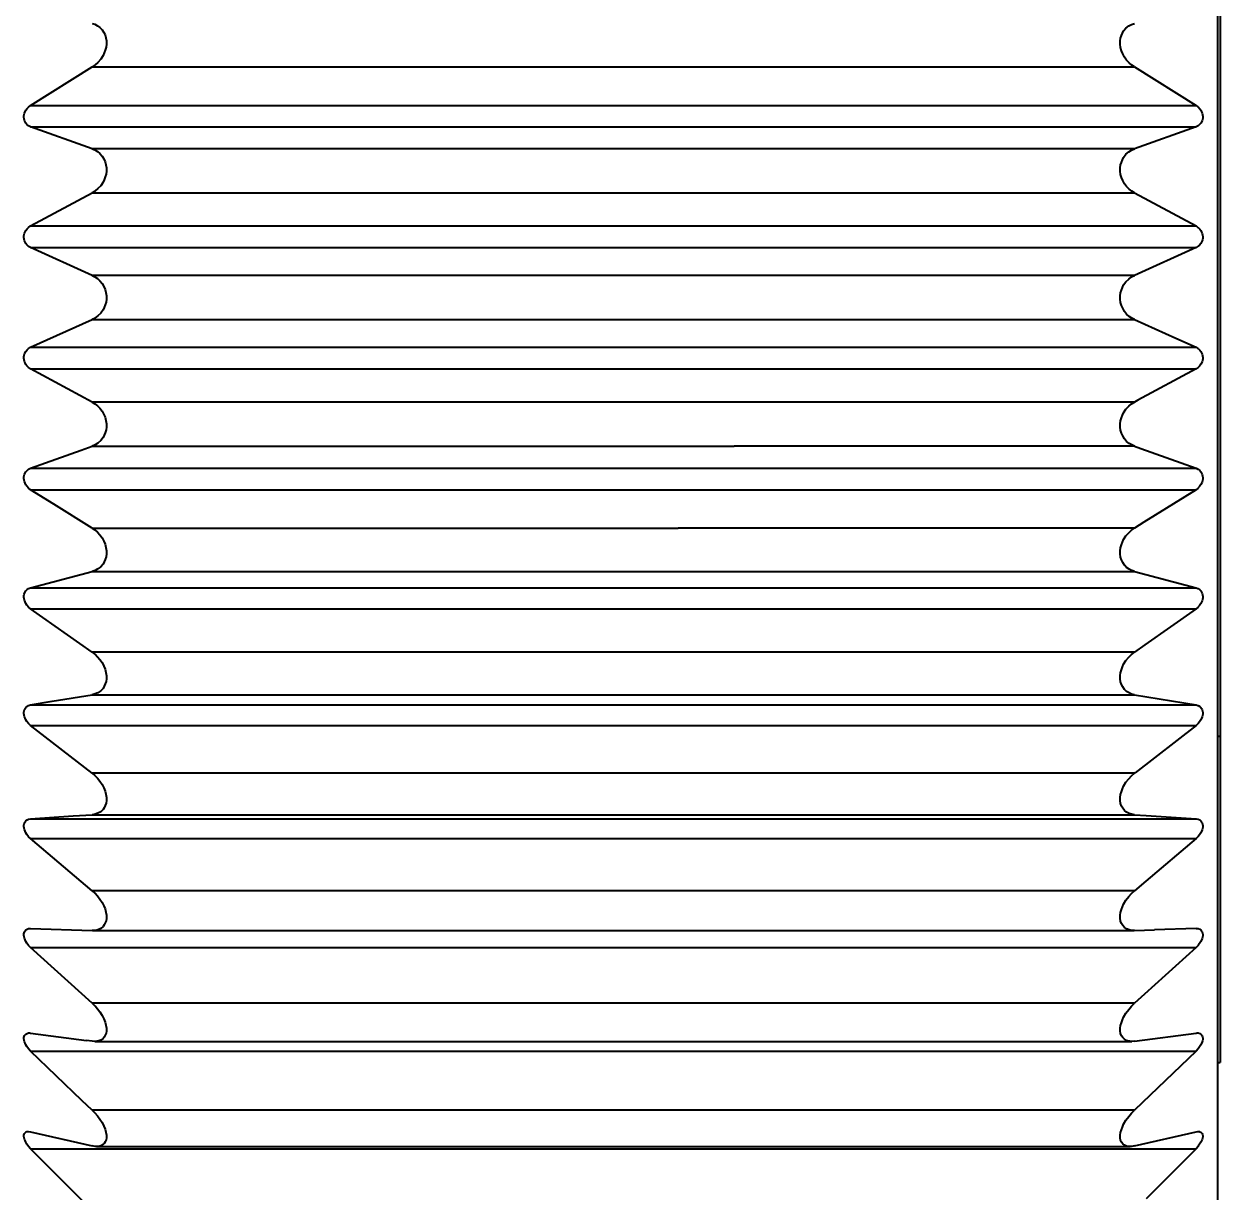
# Model space of a CAD drawing. Header units: millimetres. Extents: x 15 to 415, y 5 to 292.
# Drawn here: x 98.622 to 99.859, y 232.74 to 233.948 of the extents above; entities that cross this region are included whole.
import ezdxf

# ---------------------------------------------------------------- set-up
doc = ezdxf.new("R2010")
doc.units = ezdxf.units.MM
doc.layers.add('Geometries', color=7, linetype='Continuous')

msp = doc.modelspace()

# ---------------------------------------------------------------- linework, layer by layer
at = {"layer": 'Geometries', "linetype": 'Continuous', "lineweight": 40}
for p, q in [((99.8563, 233.2113), (99.8563, 234.4306)), ((99.8588, 234.4306), (99.8588, 233.2113)), ((99.7673, 233.9472), (99.7702, 233.9482)), ((98.6959, 233.9053), (98.693, 233.9033)), ((98.6293, 233.8635), (98.693, 233.9033)), ((98.693, 233.9033), (98.7738, 233.9033)), ((98.7738, 233.9033), (99.1114, 233.9033)), ((99.1114, 233.9033), (99.7702, 233.9033)), ((99.7702, 233.9033), (99.8339, 233.8635)), ((98.6293, 233.8635), (99.8339, 233.8635)), ((98.693, 233.8186), (98.6293, 233.8414)), ((98.6293, 233.8414), (99.8339, 233.8414)), ((99.8339, 233.8414), (99.7702, 233.8186)), ((99.7702, 233.8186), (98.693, 233.8186)), ((99.7673, 233.8173), (99.7702, 233.8186)), ((98.6293, 233.7388), (98.693, 233.7731)), ((98.6959, 233.7749), (98.693, 233.7731)), ((98.693, 233.7731), (99.7702, 233.7731)), ((99.7702, 233.7731), (99.8339, 233.7388)), ((98.6293, 233.7388), (99.8339, 233.7388)), ((98.693, 233.6877), (98.6293, 233.7164)), ((98.6293, 233.7164), (99.8339, 233.7164)), ((99.8339, 233.7164), (99.7702, 233.6877)), ((99.7702, 233.6877), (98.693, 233.6877)), ((99.7673, 233.6862), (99.7702, 233.6877)), ((98.6293, 233.6134), (98.693, 233.6421)), ((98.6959, 233.6436), (98.693, 233.6421)), ((98.693, 233.6421), (99.7702, 233.6421)), ((99.7702, 233.6421), (99.813, 233.6228)), ((99.813, 233.6228), (99.8339, 233.6134)), ((98.6293, 233.6134), (99.8339, 233.6134)), ((98.693, 233.5567), (98.6293, 233.591)), ((98.6293, 233.591), (99.8339, 233.591)), ((99.8339, 233.591), (99.7737, 233.5586)), ((99.836, 233.5925), (99.8339, 233.591)), ((99.7737, 233.5586), (99.7702, 233.5567)), ((99.7702, 233.5567), (98.693, 233.5567)), ((98.6814, 233.5071), (98.693, 233.5112)), ((98.693, 233.5112), (99.3564, 233.5112)), ((99.7702, 233.5112), (99.3564, 233.5112)), ((99.7702, 233.5112), (99.7767, 233.5089)), ((98.6293, 233.4884), (98.6814, 233.5071)), ((99.7767, 233.5089), (99.8339, 233.4884)), ((98.6293, 233.4884), (99.8339, 233.4884)), ((98.6532, 233.4513), (98.6293, 233.4662)), ((98.6293, 233.4662), (99.8339, 233.4662)), ((99.8339, 233.4662), (99.78, 233.4326)), ((99.836, 233.4679), (99.8339, 233.4662)), ((98.693, 233.4265), (98.6532, 233.4513)), ((98.693, 233.4265), (98.7174, 233.4265)), ((98.7174, 233.4265), (99.2987, 233.4265)), ((99.7702, 233.4265), (99.2987, 233.4265)), ((99.78, 233.4326), (99.7702, 233.4265)), ((98.6293, 233.3648), (98.693, 233.3816)), ((98.693, 233.3816), (99.7702, 233.3816)), ((99.7702, 233.3816), (99.8339, 233.3648)), ((98.6271, 233.364), (98.6293, 233.3648)), ((98.6293, 233.3648), (99.8339, 233.3648)), ((98.693, 233.2983), (98.6293, 233.343)), ((98.6293, 233.343), (99.8339, 233.343)), ((99.8339, 233.343), (99.7811, 233.3059)), ((99.836, 233.3449), (99.8339, 233.343)), ((99.7811, 233.3059), (99.7702, 233.2983)), ((99.7702, 233.2983), (98.693, 233.2983)), ((98.6516, 233.2474), (98.693, 233.2542)), ((98.693, 233.2542), (99.7702, 233.2542)), ((99.7702, 233.2542), (99.8339, 233.2437)), ((98.6293, 233.2437), (98.6516, 233.2474)), ((98.6293, 233.2437), (99.8339, 233.2437)), ((98.693, 233.173), (98.6293, 233.2224)), ((98.6293, 233.2224), (99.8339, 233.2224)), ((99.8339, 233.2224), (99.771, 233.1736)), ((99.836, 233.2244), (99.8339, 233.2224)), ((99.8563, 233.2113), (99.8588, 233.2113)), ((99.8563, 232.8739), (99.8563, 233.2113)), ((99.8588, 233.2113), (99.8588, 232.8739)), ((99.7702, 233.173), (98.693, 233.173)), ((99.771, 233.1736), (99.7702, 233.173)), ((98.6271, 233.1256), (98.6293, 233.126)), ((98.6293, 233.126), (98.6734, 233.1289)), ((98.6293, 233.126), (99.8339, 233.126)), ((98.6734, 233.1289), (98.693, 233.1302)), ((98.6959, 233.1306), (98.693, 233.1302)), ((98.693, 233.1302), (99.7702, 233.1302)), ((99.7702, 233.1302), (99.7823, 233.1294)), ((99.7823, 233.1294), (99.8339, 233.126)), ((98.693, 233.0516), (98.6293, 233.1054)), ((98.6293, 233.1054), (99.8339, 233.1054)), ((99.8339, 233.1054), (99.7819, 233.0615)), ((99.836, 233.1075), (99.8339, 233.1054)), ((99.7702, 233.0516), (98.693, 233.0516)), ((99.7819, 233.0615), (99.7702, 233.0516)), ((98.6271, 233.0124), (98.629, 233.0126)), ((98.629, 233.0126), (98.6293, 233.0126)), ((98.6293, 233.0126), (98.693, 233.0105)), ((98.6936, 233.0104), (98.693, 233.0105)), ((98.6959, 233.0106), (98.6936, 233.0104)), ((98.6936, 233.0104), (99.7695, 233.0104)), ((99.7699, 233.0104), (99.7695, 233.0104)), ((99.7702, 233.0105), (99.7699, 233.0104)), ((99.7702, 233.0105), (99.791, 233.0111)), ((99.8339, 233.0126), (99.791, 233.0111)), ((99.8339, 233.0126), (99.8342, 233.0126)), ((98.693, 232.9352), (98.6293, 232.9929)), ((98.6293, 232.9929), (99.8339, 232.9929)), ((99.8339, 232.9929), (99.7807, 232.9447)), ((99.836, 232.9951), (99.8339, 232.9929)), ((99.7807, 232.9447), (99.7702, 232.9352)), ((99.7702, 232.9352), (98.693, 232.9352)), ((98.6271, 232.9045), (98.628, 232.9045)), ((98.628, 232.9045), (98.6293, 232.9044)), ((98.6293, 232.9044), (98.6871, 232.8968)), ((99.7702, 232.896), (99.8339, 232.9044)), ((99.8339, 232.9044), (99.8351, 232.9045)), ((98.693, 232.896), (98.6871, 232.8968)), ((98.6956, 232.8958), (98.693, 232.896)), ((98.6959, 232.8958), (98.6956, 232.8958)), ((98.6956, 232.8958), (99.7676, 232.8958)), ((99.7673, 232.8958), (99.7654, 232.8959)), ((99.7702, 232.896), (99.7676, 232.8958)), ((98.6823, 232.8348), (98.6293, 232.8858)), ((98.6293, 232.8858), (99.8339, 232.8858)), ((99.8339, 232.8858), (99.7702, 232.8247)), ((99.836, 232.8881), (99.8339, 232.8858)), ((99.8563, 232.8739), (99.8588, 232.8739)), ((99.8563, 232.2899), (99.8563, 232.8739)), ((98.693, 232.8247), (98.6823, 232.8348)), ((99.7702, 232.8247), (98.693, 232.8247)), ((99.7673, 232.8217), (99.7702, 232.8247)), ((98.6271, 232.8027), (98.6293, 232.8024)), ((98.6293, 232.8024), (98.693, 232.7877)), ((99.7702, 232.7877), (99.8339, 232.8024)), ((99.8361, 232.8027), (99.8377, 232.8025)), ((98.693, 232.7209), (98.6293, 232.7849)), ((98.6293, 232.7849), (99.8339, 232.7849)), ((98.6974, 232.7872), (98.6968, 232.7872)), ((98.6987, 232.7872), (98.6974, 232.7872)), ((98.6974, 232.7872), (99.7657, 232.7872)), ((99.7663, 232.7872), (99.7657, 232.7872)), ((99.8339, 232.7849), (99.7822, 232.7329)), ((99.836, 232.7873), (99.8339, 232.7849))]:
    msp.add_line(p, q, dxfattribs=at)
at = {"layer": 'Geometries', "linetype": 'Continuous', "lineweight": 40, "flags": 128}
for points in [[(98.693, 233.9482), (98.6958, 233.9473), (98.6984, 233.9459), (98.7009, 233.944), (98.7031, 233.9417), (98.705, 233.9389), (98.7062, 233.9363), (98.7071, 233.9333), (98.7076, 233.9301), (98.7076, 233.9267), (98.7072, 233.9236), (98.7065, 233.9207), (98.7054, 233.9178), (98.7041, 233.915), (98.7017, 233.9113), (98.6989, 233.908), (98.696, 233.9054), (98.6959, 233.9053)], [(99.7702, 233.9033), (99.7674, 233.9052), (99.7647, 233.9076), (99.7622, 233.9103), (99.76, 233.9134), (99.7581, 233.9169), (99.7569, 233.92), (99.756, 233.9233), (99.7556, 233.9267), (99.7556, 233.9301), (99.756, 233.933), (99.7567, 233.9357), (99.7578, 233.9382), (99.7591, 233.9405), (99.7615, 233.9434), (99.7643, 233.9456), (99.7671, 233.9472), (99.7673, 233.9472)], [(98.6271, 233.8424), (98.6254, 233.8439), (98.6243, 233.8451), (98.6235, 233.8466), (98.6229, 233.8479), (98.6225, 233.8495), (98.6223, 233.8511), (98.6224, 233.8527), (98.6226, 233.8542), (98.623, 233.8556), (98.6243, 233.8584), (98.6256, 233.8602), (98.627, 233.8618), (98.6293, 233.8635)], [(99.8339, 233.8635), (99.8359, 233.862), (99.836, 233.8619)], [(99.836, 233.8619), (99.8378, 233.86), (99.8388, 233.8585), (99.8397, 233.8568), (99.8402, 233.8553), (99.8406, 233.8537), (99.8408, 233.852), (99.8408, 233.8504), (99.8405, 233.8489), (99.8401, 233.8476), (99.8389, 233.8452), (99.8376, 233.8437), (99.8361, 233.8425), (99.8339, 233.8414)], [(98.6293, 233.8414), (98.6272, 233.8424), (98.6271, 233.8424)], [(98.693, 233.8186), (98.6958, 233.8174), (98.6984, 233.8157), (98.7009, 233.8136), (98.7031, 233.8111), (98.705, 233.8081), (98.7062, 233.8053), (98.7071, 233.8022), (98.7076, 233.7989), (98.7076, 233.7954), (98.7072, 233.7924), (98.7065, 233.7895), (98.7054, 233.7866), (98.7041, 233.784), (98.7017, 233.7804), (98.6989, 233.7774), (98.696, 233.775), (98.6959, 233.7749)], [(99.7702, 233.7731), (99.7674, 233.7748), (99.7647, 233.777), (99.7622, 233.7795), (99.76, 233.7824), (99.7581, 233.7858), (99.7569, 233.7888), (99.756, 233.7921), (99.7556, 233.7955), (99.7556, 233.7989), (99.756, 233.8019), (99.7567, 233.8046), (99.7578, 233.8073), (99.7591, 233.8097), (99.7615, 233.8129), (99.7643, 233.8154), (99.7671, 233.8172), (99.7673, 233.8173)], [(98.6271, 233.7177), (98.6254, 233.7193), (98.6243, 233.7206), (98.6235, 233.7222), (98.6229, 233.7236), (98.6225, 233.7252), (98.6223, 233.7268), (98.6224, 233.7285), (98.6226, 233.7299), (98.623, 233.7313), (98.6243, 233.734), (98.6256, 233.7358), (98.627, 233.7372), (98.6293, 233.7388)], [(99.8339, 233.7388), (99.8359, 233.7374), (99.836, 233.7373)], [(99.836, 233.7373), (99.8378, 233.7355), (99.8388, 233.7341), (99.8397, 233.7325), (99.8402, 233.731), (99.8406, 233.7294), (99.8408, 233.7278), (99.8408, 233.7261), (99.8405, 233.7246), (99.8401, 233.7233), (99.8389, 233.7207), (99.8376, 233.7191), (99.8361, 233.7178), (99.8339, 233.7164)], [(98.6293, 233.7164), (98.6272, 233.7176), (98.6271, 233.7177)], [(98.693, 233.6877), (98.6958, 233.6863), (98.6984, 233.6844), (98.7009, 233.682), (98.7031, 233.6793), (98.705, 233.6761), (98.7062, 233.6732), (98.7071, 233.67), (98.7076, 233.6666), (98.7076, 233.6631), (98.7072, 233.6602), (98.7065, 233.6573), (98.7054, 233.6545), (98.7041, 233.652), (98.7017, 233.6486), (98.6989, 233.6458), (98.696, 233.6437), (98.6959, 233.6436)], [(99.7702, 233.6421), (99.7674, 233.6435), (99.7647, 233.6454), (99.7622, 233.6478), (99.76, 233.6505), (99.7581, 233.6537), (99.7569, 233.6566), (99.756, 233.6598), (99.7556, 233.6632), (99.7556, 233.6666), (99.756, 233.6696), (99.7567, 233.6725), (99.7578, 233.6753), (99.7591, 233.6778), (99.7615, 233.6812), (99.7643, 233.684), (99.7671, 233.6861), (99.7673, 233.6862)], [(98.6271, 233.5925), (98.6254, 233.5943), (98.6243, 233.5957), (98.6235, 233.5973), (98.6229, 233.5988), (98.6225, 233.6004), (98.6223, 233.602), (98.6224, 233.6037), (98.6226, 233.6051), (98.623, 233.6065), (98.6243, 233.6091), (98.6256, 233.6107), (98.627, 233.612), (98.6293, 233.6134)], [(99.8339, 233.6134), (99.8359, 233.6122), (99.836, 233.6121)], [(99.836, 233.6121), (99.8378, 233.6105), (99.8388, 233.6092), (99.8397, 233.6076), (99.8402, 233.6062), (99.8406, 233.6046), (99.8408, 233.603), (99.8408, 233.6013), (99.8405, 233.5998), (99.8401, 233.5984), (99.8389, 233.5958), (99.8376, 233.594), (99.8361, 233.5926), (99.836, 233.5925)], [(98.6293, 233.591), (98.6272, 233.5924), (98.6271, 233.5925)], [(98.693, 233.5567), (98.6958, 233.555), (98.6984, 233.5528), (98.7009, 233.5503), (98.7031, 233.5474), (98.705, 233.544), (98.7062, 233.541), (98.7071, 233.5377), (98.7076, 233.5343), (98.7076, 233.5309), (98.7072, 233.5279), (98.7065, 233.5251), (98.7054, 233.5225), (98.7041, 233.5201), (98.7017, 233.5169), (98.6989, 233.5144), (98.696, 233.5125), (98.693, 233.5112)], [(99.7702, 233.5112), (99.7674, 233.5124), (99.7647, 233.5141), (99.7622, 233.5161), (99.76, 233.5187), (99.7581, 233.5217), (99.7569, 233.5245), (99.756, 233.5276), (99.7556, 233.5309), (99.7556, 233.5343), (99.756, 233.5374), (99.7567, 233.5403), (99.7578, 233.5432), (99.7591, 233.5458), (99.7615, 233.5494), (99.7643, 233.5524), (99.7671, 233.5548), (99.7702, 233.5567)], [(98.6271, 233.4679), (98.6254, 233.4698), (98.6243, 233.4713), (98.6235, 233.473), (98.6229, 233.4745), (98.6225, 233.4761), (98.6223, 233.4778), (98.6224, 233.4794), (98.6226, 233.4808), (98.623, 233.4822), (98.6243, 233.4846), (98.6256, 233.4861), (98.627, 233.4873), (98.6293, 233.4884)], [(99.8339, 233.4884), (99.8359, 233.4874), (99.836, 233.4873)], [(99.836, 233.4873), (99.8378, 233.4859), (99.8388, 233.4847), (99.8397, 233.4832), (99.8402, 233.4818), (99.8406, 233.4803), (99.8408, 233.4787), (99.8408, 233.4771), (99.8405, 233.4756), (99.8401, 233.4741), (99.8389, 233.4714), (99.8376, 233.4695), (99.8361, 233.468), (99.836, 233.4679)], [(98.6293, 233.4662), (98.6272, 233.4678), (98.6271, 233.4679)], [(98.693, 233.4265), (98.6958, 233.4246), (98.6959, 233.4245)], [(98.6959, 233.4245), (98.6984, 233.4222), (98.7009, 233.4195), (98.7031, 233.4164), (98.705, 233.4129), (98.7062, 233.4098), (98.7071, 233.4065), (98.7076, 233.4031), (98.7076, 233.3997), (98.7072, 233.3968), (98.7065, 233.3941), (98.7054, 233.3916), (98.7041, 233.3893), (98.7017, 233.3864), (98.6989, 233.3842), (98.696, 233.3826), (98.693, 233.3816)], [(99.7673, 233.3826), (99.7647, 233.3839), (99.7622, 233.3857), (99.76, 233.388), (99.7581, 233.3908), (99.7569, 233.3935), (99.756, 233.3965), (99.7556, 233.3997), (99.7556, 233.4031), (99.756, 233.4061), (99.7567, 233.4091), (99.7578, 233.412), (99.7591, 233.4147), (99.7615, 233.4185), (99.7643, 233.4217), (99.7671, 233.4244), (99.7702, 233.4265)], [(99.7702, 233.3816), (99.7674, 233.3825), (99.7673, 233.3826)], [(98.6293, 233.343), (98.6272, 233.3448), (98.6254, 233.3469), (98.6243, 233.3485), (98.6235, 233.3502), (98.6229, 233.3518), (98.6225, 233.3534), (98.6223, 233.355), (98.6224, 233.3566), (98.6226, 233.358), (98.623, 233.3593), (98.6243, 233.3616), (98.6256, 233.3629), (98.627, 233.3639), (98.6271, 233.364)], [(99.8339, 233.3648), (99.8359, 233.364), (99.836, 233.364)], [(99.836, 233.364), (99.8378, 233.3627), (99.8388, 233.3616), (99.8397, 233.3603), (99.8402, 233.359), (99.8406, 233.3575), (99.8408, 233.3559), (99.8408, 233.3543), (99.8405, 233.3528), (99.8401, 233.3514), (99.8389, 233.3486), (99.8376, 233.3466), (99.8361, 233.345), (99.836, 233.3449)], [(98.693, 233.2983), (98.6958, 233.2961), (98.6959, 233.296)], [(98.6959, 233.296), (98.6984, 233.2935), (98.7009, 233.2906), (98.7031, 233.2874), (98.705, 233.2838), (98.7062, 233.2806), (98.7071, 233.2773), (98.7076, 233.2739), (98.7076, 233.2706), (98.7072, 233.2678), (98.7065, 233.2653), (98.7054, 233.2629), (98.7041, 233.2608), (98.7017, 233.2582), (98.6989, 233.2562), (98.696, 233.255), (98.693, 233.2542)], [(99.7673, 233.2549), (99.7647, 233.256), (99.7622, 233.2576), (99.76, 233.2596), (99.7581, 233.2622), (99.7569, 233.2647), (99.756, 233.2675), (99.7556, 233.2707), (99.7556, 233.274), (99.756, 233.277), (99.7567, 233.2799), (99.7578, 233.2829), (99.7591, 233.2857), (99.7615, 233.2896), (99.7643, 233.293), (99.7671, 233.2959), (99.7702, 233.2983)], [(99.7702, 233.2542), (99.7674, 233.2549), (99.7673, 233.2549)], [(98.6293, 233.2224), (98.6272, 233.2243), (98.6254, 233.2266), (98.6243, 233.2282), (98.6235, 233.23), (98.6229, 233.2315), (98.6225, 233.2331), (98.6223, 233.2348), (98.6224, 233.2363), (98.6226, 233.2377), (98.623, 233.2389), (98.6243, 233.241), (98.6256, 233.2422), (98.627, 233.243), (98.6293, 233.2437)], [(99.8339, 233.2437), (99.8359, 233.2431), (99.836, 233.2431)], [(99.836, 233.2431), (99.8378, 233.242), (99.8388, 233.241), (99.8397, 233.2398), (99.8402, 233.2386), (99.8406, 233.2372), (99.8408, 233.2357), (99.8408, 233.2341), (99.8405, 233.2326), (99.8401, 233.2312), (99.8389, 233.2283), (99.8376, 233.2263), (99.8361, 233.2245), (99.836, 233.2244)], [(98.693, 233.173), (98.6958, 233.1706), (98.6959, 233.1705)], [(98.6959, 233.1705), (98.6984, 233.1679), (98.7009, 233.1648), (98.7031, 233.1614), (98.705, 233.1578), (98.7062, 233.1546), (98.7071, 233.1513), (98.7076, 233.148), (98.7076, 233.1447), (98.7072, 233.1421), (98.7065, 233.1396), (98.7054, 233.1374), (98.7041, 233.1355), (98.7017, 233.1332), (98.6989, 233.1316), (98.696, 233.1306), (98.6959, 233.1306)], [(99.7702, 233.1302), (99.7674, 233.1306), (99.7647, 233.1314), (99.7622, 233.1327), (99.76, 233.1345), (99.7581, 233.1368), (99.7569, 233.1391), (99.756, 233.1418), (99.7556, 233.1448), (99.7556, 233.148), (99.756, 233.151), (99.7567, 233.1539), (99.7578, 233.1569), (99.7591, 233.1597), (99.7615, 233.1637), (99.7643, 233.1673), (99.7671, 233.1703), (99.7702, 233.173)], [(99.8339, 233.126), (99.8359, 233.1256), (99.836, 233.1256)], [(98.6293, 233.1054), (98.6272, 233.1074), (98.6254, 233.1098), (98.6243, 233.1114), (98.6235, 233.1132), (98.6229, 233.1148), (98.6225, 233.1164), (98.6223, 233.118), (98.6224, 233.1195), (98.6226, 233.1207), (98.623, 233.1219), (98.6243, 233.1238), (98.6256, 233.1248), (98.627, 233.1255), (98.6271, 233.1256)], [(99.836, 233.1256), (99.8378, 233.1247), (99.8388, 233.1238), (99.8397, 233.1227), (99.8402, 233.1216), (99.8406, 233.1203), (99.8408, 233.1188), (99.8408, 233.1173), (99.8405, 233.1159), (99.8401, 233.1144), (99.8389, 233.1115), (99.8376, 233.1095), (99.8361, 233.1076), (99.836, 233.1075)], [(98.693, 233.0516), (98.6958, 233.0491), (98.6959, 233.0489)], [(99.7663, 233.0107), (99.7647, 233.0111), (99.7622, 233.0121), (99.76, 233.0136), (99.7581, 233.0156), (99.7569, 233.0178), (99.756, 233.0202), (99.7556, 233.0231), (99.7556, 233.0262), (99.756, 233.0291), (99.7567, 233.032), (99.7578, 233.0349), (99.7591, 233.0378), (99.7615, 233.0419), (99.7643, 233.0456), (99.7671, 233.0488), (99.7702, 233.0516)], [(98.6959, 233.0489), (98.6984, 233.0462), (98.7009, 233.043), (98.7031, 233.0395), (98.705, 233.0358), (98.7062, 233.0327), (98.7071, 233.0294), (98.7076, 233.0262), (98.7076, 233.023), (98.7072, 233.0205), (98.7065, 233.0183), (98.7054, 233.0162), (98.7041, 233.0145), (98.7017, 233.0125), (98.6989, 233.0112), (98.696, 233.0106), (98.6959, 233.0106)], [(98.6293, 232.9929), (98.6272, 232.995), (98.6254, 232.9974), (98.6243, 232.9991), (98.6235, 233.0009), (98.6229, 233.0025), (98.6225, 233.004), (98.6223, 233.0056), (98.6224, 233.007), (98.6226, 233.0082), (98.623, 233.0092), (98.6243, 233.011), (98.6256, 233.0118), (98.627, 233.0124), (98.6271, 233.0124)], [(99.7695, 233.0104), (99.7674, 233.0106), (99.7663, 233.0107)], [(99.8342, 233.0126), (99.8359, 233.0124), (99.836, 233.0124)], [(99.836, 233.0124), (99.8378, 233.0117), (99.8388, 233.011), (99.8397, 233.01), (99.8402, 233.009), (99.8406, 233.0078), (99.8408, 233.0064), (99.8408, 233.0049), (99.8405, 233.0035), (99.8401, 233.0021), (99.8389, 232.9992), (99.8376, 232.9971), (99.8361, 232.9952), (99.836, 232.9951)], [(98.693, 232.9352), (98.6958, 232.9325), (98.6959, 232.9324)], [(98.6959, 232.9324), (98.6984, 232.9295), (98.7009, 232.9262), (98.7031, 232.9227), (98.705, 232.919), (98.7062, 232.9158), (98.7071, 232.9126), (98.7076, 232.9095), (98.7076, 232.9065), (98.7072, 232.9042), (98.7065, 232.9021), (98.7054, 232.9002), (98.7041, 232.8987), (98.7017, 232.8971), (98.6989, 232.8961), (98.6976, 232.8959)], [(99.7654, 232.8959), (99.7647, 232.8961), (99.7622, 232.8968), (99.76, 232.898), (99.7581, 232.8997), (99.7569, 232.9016), (99.756, 232.9039), (99.7556, 232.9066), (99.7556, 232.9095), (99.756, 232.9123), (99.7567, 232.9151), (99.7578, 232.9181), (99.7591, 232.9209), (99.7615, 232.9251), (99.7643, 232.9289), (99.7671, 232.9322), (99.7702, 232.9352)], [(98.6293, 232.8858), (98.6272, 232.888), (98.6254, 232.8905), (98.6243, 232.8922), (98.6235, 232.894), (98.6229, 232.8955), (98.6225, 232.897), (98.6223, 232.8985), (98.6224, 232.8999), (98.6226, 232.901), (98.623, 232.9019), (98.6243, 232.9034), (98.6256, 232.9041), (98.627, 232.9045), (98.6271, 232.9045)], [(99.8351, 232.9045), (99.8359, 232.9045), (99.836, 232.9045)], [(99.836, 232.9045), (99.8378, 232.904), (99.8388, 232.9034), (99.8397, 232.9026), (99.8402, 232.9017), (99.8406, 232.9006), (99.8408, 232.8993), (99.8408, 232.8979), (99.8405, 232.8965), (99.8401, 232.8952), (99.8389, 232.8923), (99.8376, 232.8902), (99.8361, 232.8882), (99.836, 232.8881)], [(98.6976, 232.8959), (98.696, 232.8958), (98.6959, 232.8958)], [(99.7676, 232.8958), (99.7674, 232.8958), (99.7673, 232.8958)], [(98.693, 232.8247), (98.6958, 232.8218), (98.6984, 232.8187), (98.7009, 232.8153), (98.7031, 232.8118), (98.705, 232.8081), (98.7062, 232.805), (98.7071, 232.8019), (98.7076, 232.7989), (98.7076, 232.7961), (98.7072, 232.7939), (98.7065, 232.792), (98.7054, 232.7904), (98.7041, 232.7891), (98.7017, 232.7878), (98.6989, 232.7872), (98.6987, 232.7872)], [(99.7645, 232.7872), (99.7622, 232.7876), (99.76, 232.7885), (99.7581, 232.79), (99.7569, 232.7916), (99.756, 232.7937), (99.7556, 232.7961), (99.7556, 232.7989), (99.756, 232.8016), (99.7567, 232.8043), (99.7578, 232.8072), (99.7591, 232.8101), (99.7615, 232.8142), (99.7643, 232.8181), (99.7671, 232.8216), (99.7673, 232.8217)], [(98.6293, 232.7849), (98.6272, 232.7872), (98.6254, 232.7897), (98.6243, 232.7915), (98.6235, 232.7932), (98.6229, 232.7947), (98.6225, 232.7962), (98.6223, 232.7976), (98.6224, 232.7989), (98.6226, 232.7999), (98.623, 232.8007), (98.6243, 232.802), (98.6255, 232.8025)], [(98.6255, 232.8025), (98.6256, 232.8025), (98.627, 232.8027), (98.6271, 232.8027)], [(99.8339, 232.8024), (99.8359, 232.8027), (99.8361, 232.8027)], [(99.8377, 232.8025), (99.8378, 232.8024), (99.8388, 232.802), (99.8397, 232.8013), (99.8402, 232.8005), (99.8406, 232.7995), (99.8408, 232.7983), (99.8408, 232.797), (99.8405, 232.7957), (99.8401, 232.7944), (99.8389, 232.7916), (99.8376, 232.7894), (99.8361, 232.7874), (99.836, 232.7873)], [(98.6968, 232.7872), (98.696, 232.7872), (98.693, 232.7877)], [(99.7657, 232.7872), (99.7647, 232.7872), (99.7645, 232.7872)], [(99.7702, 232.7877), (99.7674, 232.7873), (99.7663, 232.7872)]]:
    msp.add_lwpolyline(points, dxfattribs=at)

doc.saveas('drawing.dxf')
